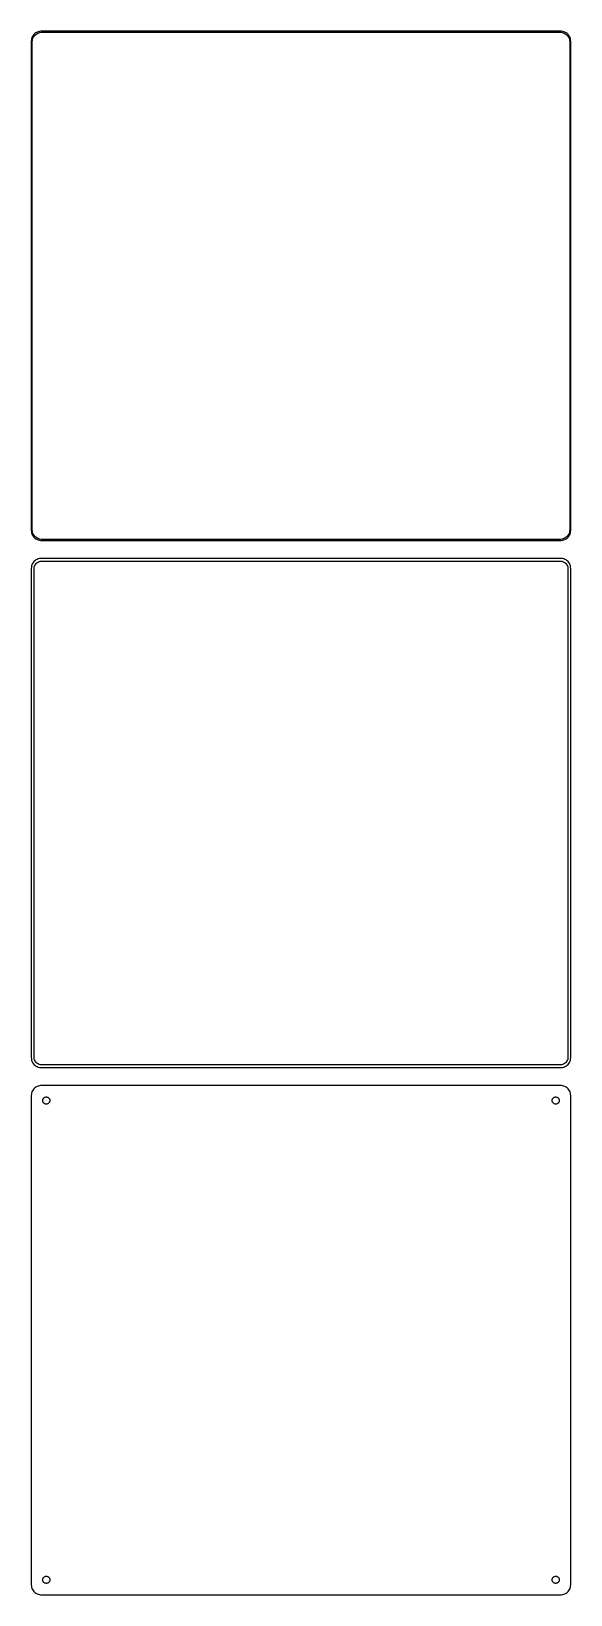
# Model space of a CAD drawing. Header units: metres. Extents: x -135 to 135, y 401 to 1183.
import ezdxf

# ---------------------------------------------------------------- set-up
doc = ezdxf.new("R2010")
doc.units = ezdxf.units.M

msp = doc.modelspace()

# ---------------------------------------------------------------- linework, layer by layer
for p, q in [((-133.187, 1182.35), (-133.645, 1181.92)), ((-132.679, 1182.72), (-133.187, 1182.35)), ((-132.129, 1183.02), (-132.679, 1182.72)), ((-132.295, 1182.26), (-131.772, 1182.55)), ((-131.545, 1183.26), (-132.129, 1183.02)), ((-131.772, 1182.55), (-131.218, 1182.77)), ((-130.937, 1183.41), (-131.545, 1183.26)), ((-131.218, 1182.77), (-130.64, 1182.92)), ((-130.314, 1183.49), (-130.937, 1183.41)), ((-130.64, 1182.92), (-130.048, 1182.99)), ((130.314, 1183.49), (-130.314, 1183.49)), ((-130.048, 1182.99), (130.048, 1182.99)), ((130.048, 1182.99), (130.64, 1182.92)), ((130.937, 1183.41), (130.314, 1183.49)), ((130.64, 1182.92), (131.218, 1182.77)), ((131.545, 1183.26), (130.937, 1183.41)), ((131.218, 1182.77), (131.772, 1182.55)), ((132.129, 1183.02), (131.545, 1183.26)), ((131.772, 1182.55), (132.295, 1182.26)), ((132.679, 1182.72), (132.129, 1183.02)), ((133.187, 1182.35), (132.679, 1182.72)), ((133.645, 1181.92), (133.187, 1182.35)), ((-134.961, 1179.13), (-135, 1178.5)), ((-135, 1178.5), (-135, 933.5)), ((-134.843, 1179.74), (-134.961, 1179.13)), ((-134.649, 1180.34), (-134.843, 1179.74)), ((-134.382, 1180.91), (-134.649, 1180.34)), ((-134.5, 1178.25), (-134.463, 1178.85)), ((-134.5, 933.75), (-134.5, 1178.25)), ((-134.463, 1178.85), (-134.351, 1179.43)), ((-134.045, 1181.44), (-134.382, 1180.91)), ((-134.351, 1179.43), (-134.166, 1180)), ((-134.166, 1180), (-133.912, 1180.54)), ((-133.645, 1181.92), (-134.045, 1181.44)), ((-133.912, 1180.54), (-133.593, 1181.04)), ((-133.593, 1181.04), (-133.213, 1181.5)), ((-133.213, 1181.5), (-132.778, 1181.91)), ((-132.778, 1181.91), (-132.295, 1182.26)), ((132.295, 1182.26), (132.778, 1181.91)), ((132.778, 1181.91), (133.213, 1181.5)), ((133.213, 1181.5), (133.593, 1181.04)), ((133.593, 1181.04), (133.912, 1180.54)), ((134.045, 1181.44), (133.645, 1181.92)), ((133.912, 1180.54), (134.166, 1180)), ((134.382, 1180.91), (134.045, 1181.44)), ((134.166, 1180), (134.351, 1179.43)), ((134.351, 1179.43), (134.463, 1178.85)), ((134.649, 1180.34), (134.382, 1180.91)), ((134.463, 1178.85), (134.5, 1178.25)), ((134.5, 1178.25), (134.5, 933.75)), ((134.843, 1179.74), (134.649, 1180.34)), ((134.961, 1179.13), (134.843, 1179.74)), ((135, 1178.5), (134.961, 1179.13)), ((135, 933.5), (135, 1178.5)), ((-135, 933.5), (-134.961, 932.873)), ((-134.961, 932.873), (-134.843, 932.257)), ((-134.843, 932.257), (-134.649, 931.659)), ((-134.463, 933.155), (-134.5, 933.75)), ((-134.351, 932.569), (-134.463, 933.155)), ((-134.166, 932.001), (-134.351, 932.569)), ((-133.912, 931.462), (-134.166, 932.001)), ((134.166, 932.001), (133.912, 931.462)), ((134.351, 932.569), (134.166, 932.001)), ((134.463, 933.155), (134.351, 932.569)), ((134.5, 933.75), (134.463, 933.155)), ((134.649, 931.659), (134.843, 932.257)), ((134.843, 932.257), (134.961, 932.873)), ((134.961, 932.873), (135, 933.5)), ((-134.649, 931.659), (-134.382, 931.091)), ((-134.382, 931.091), (-134.045, 930.561)), ((-134.045, 930.561), (-133.645, 930.077)), ((-133.593, 930.958), (-133.912, 931.462)), ((-133.645, 930.077), (-133.187, 929.647)), ((-133.213, 930.498), (-133.593, 930.958)), ((-132.778, 930.09), (-133.213, 930.498)), ((-133.187, 929.647), (-132.679, 929.278)), ((-132.295, 929.739), (-132.778, 930.09)), ((-132.679, 929.278), (-132.129, 928.976)), ((-131.772, 929.452), (-132.295, 929.739)), ((-132.129, 928.976), (-131.545, 928.745)), ((-131.218, 929.232), (-131.772, 929.452)), ((-131.545, 928.745), (-130.937, 928.589)), ((-130.64, 929.084), (-131.218, 929.232)), ((-130.937, 928.589), (-130.314, 928.51)), ((-130.048, 929.009), (-130.64, 929.084)), ((-130.314, 928.51), (130.314, 928.51)), ((130.048, 929.009), (-130.048, 929.009)), ((130.64, 929.084), (130.048, 929.009)), ((130.314, 928.51), (130.937, 928.589)), ((131.218, 929.232), (130.64, 929.084)), ((130.937, 928.589), (131.545, 928.745)), ((131.772, 929.452), (131.218, 929.232)), ((131.545, 928.745), (132.129, 928.976)), ((132.295, 929.739), (131.772, 929.452)), ((132.129, 928.976), (132.679, 929.278)), ((132.778, 930.09), (132.295, 929.739)), ((132.679, 929.278), (133.187, 929.647)), ((133.213, 930.498), (132.778, 930.09)), ((133.187, 929.647), (133.645, 930.077)), ((133.593, 930.958), (133.213, 930.498)), ((133.912, 931.462), (133.593, 930.958)), ((133.645, 930.077), (134.045, 930.561)), ((134.045, 930.561), (134.382, 931.091)), ((134.382, 931.091), (134.649, 931.659)), ((-134.649, 916.341), (-134.843, 915.743)), ((-134.382, 916.909), (-134.649, 916.341)), ((-134.045, 917.439), (-134.382, 916.909)), ((-133.645, 917.923), (-134.045, 917.439)), ((-133.187, 918.353), (-133.645, 917.923)), ((-133.348, 915.674), (-133.141, 916.114)), ((-132.679, 918.722), (-133.187, 918.353)), ((-133.141, 916.114), (-132.88, 916.524)), ((-132.88, 916.524), (-132.571, 916.899)), ((-132.129, 919.024), (-132.679, 918.722)), ((-132.571, 916.899), (-132.216, 917.231)), ((-132.216, 917.231), (-131.823, 917.517)), ((-131.545, 919.255), (-132.129, 919.024)), ((-131.823, 917.517), (-131.398, 917.751)), ((-130.937, 919.411), (-131.545, 919.255)), ((-131.398, 917.751), (-130.946, 917.93)), ((-130.946, 917.93), (-130.475, 918.051)), ((-130.314, 919.49), (-130.937, 919.411)), ((-130.475, 918.051), (-129.993, 918.112)), ((130.314, 919.49), (-130.314, 919.49)), ((-129.993, 918.112), (129.993, 918.112)), ((129.993, 918.112), (130.475, 918.051)), ((130.937, 919.411), (130.314, 919.49)), ((130.475, 918.051), (130.946, 917.93)), ((131.545, 919.255), (130.937, 919.411)), ((130.946, 917.93), (131.398, 917.751)), ((131.398, 917.751), (131.823, 917.517)), ((132.129, 919.024), (131.545, 919.255)), ((131.823, 917.517), (132.216, 917.231)), ((132.679, 918.722), (132.129, 919.024)), ((132.216, 917.231), (132.571, 916.899)), ((132.571, 916.899), (132.88, 916.524)), ((133.187, 918.353), (132.679, 918.722)), ((132.88, 916.524), (133.141, 916.114)), ((133.141, 916.114), (133.348, 915.674)), ((133.645, 917.923), (133.187, 918.353)), ((134.045, 917.439), (133.645, 917.923)), ((134.382, 916.909), (134.045, 917.439)), ((134.649, 916.341), (134.382, 916.909)), ((134.843, 915.743), (134.649, 916.341)), ((-134.961, 915.127), (-135, 914.5)), ((-135, 914.5), (-135, 669.5)), ((-134.843, 915.743), (-134.961, 915.127)), ((-133.619, 914.25), (-133.589, 914.735)), ((-133.619, 669.75), (-133.619, 914.25)), ((-133.589, 914.735), (-133.498, 915.212)), ((-133.498, 915.212), (-133.348, 915.674)), ((133.348, 915.674), (133.498, 915.212)), ((133.498, 915.212), (133.589, 914.735)), ((133.589, 914.735), (133.619, 914.25)), ((133.619, 914.25), (133.619, 669.75)), ((134.961, 915.127), (134.843, 915.743)), ((135, 914.5), (134.961, 915.127)), ((135, 669.5), (135, 914.5)), ((-135, 669.5), (-134.961, 668.873)), ((-134.961, 668.873), (-134.843, 668.257)), ((-134.843, 668.257), (-134.649, 667.659)), ((-134.649, 667.659), (-134.382, 667.091)), ((-134.382, 667.091), (-134.045, 666.561)), ((-134.045, 666.561), (-133.645, 666.077)), ((-133.645, 666.077), (-133.187, 665.647)), ((-133.589, 669.265), (-133.619, 669.75)), ((-133.498, 668.788), (-133.589, 669.265)), ((-133.348, 668.326), (-133.498, 668.788)), ((-133.141, 667.886), (-133.348, 668.326)), ((-133.187, 665.647), (-132.679, 665.278)), ((-132.88, 667.476), (-133.141, 667.886)), ((-132.571, 667.101), (-132.88, 667.476)), ((-132.216, 666.769), (-132.571, 667.101)), ((-131.823, 666.483), (-132.216, 666.769)), ((-131.398, 666.249), (-131.823, 666.483)), ((-130.946, 666.07), (-131.398, 666.249)), ((-130.475, 665.949), (-130.946, 666.07)), ((-129.993, 665.888), (-130.475, 665.949)), ((129.993, 665.888), (-129.993, 665.888)), ((130.475, 665.949), (129.993, 665.888)), ((130.946, 666.07), (130.475, 665.949)), ((131.398, 666.249), (130.946, 666.07)), ((131.823, 666.483), (131.398, 666.249)), ((132.216, 666.769), (131.823, 666.483)), ((132.571, 667.101), (132.216, 666.769)), ((132.88, 667.476), (132.571, 667.101)), ((132.679, 665.278), (133.187, 665.647)), ((133.141, 667.886), (132.88, 667.476)), ((133.348, 668.326), (133.141, 667.886)), ((133.187, 665.647), (133.645, 666.077)), ((133.498, 668.788), (133.348, 668.326)), ((133.589, 669.265), (133.498, 668.788)), ((133.619, 669.75), (133.589, 669.265)), ((133.645, 666.077), (134.045, 666.561)), ((134.045, 666.561), (134.382, 667.091)), ((134.382, 667.091), (134.649, 667.659)), ((134.649, 667.659), (134.843, 668.257)), ((134.843, 668.257), (134.961, 668.873)), ((134.961, 668.873), (135, 669.5)), ((-132.679, 665.278), (-132.129, 664.976)), ((-132.129, 664.976), (-131.545, 664.745)), ((-131.545, 664.745), (-130.937, 664.589)), ((-130.937, 664.589), (-130.314, 664.51)), ((-130.314, 664.51), (130.314, 664.51)), ((130.314, 664.51), (130.937, 664.589)), ((130.937, 664.589), (131.545, 664.745)), ((131.545, 664.745), (132.129, 664.976)), ((132.129, 664.976), (132.679, 665.278)), ((-134.961, 651.127), (-135, 650.5)), ((-135, 650.5), (-135, 405.5)), ((-134.843, 651.743), (-134.961, 651.127)), ((-134.649, 652.341), (-134.843, 651.743)), ((-134.382, 652.909), (-134.649, 652.341)), ((-134.045, 653.439), (-134.382, 652.909)), ((-133.645, 653.923), (-134.045, 653.439)), ((-133.187, 654.353), (-133.645, 653.923)), ((-132.679, 654.722), (-133.187, 654.353)), ((-132.129, 655.024), (-132.679, 654.722)), ((-131.545, 655.255), (-132.129, 655.024)), ((-130.937, 655.411), (-131.545, 655.255)), ((-130.314, 655.49), (-130.937, 655.411)), ((130.314, 655.49), (-130.314, 655.49)), ((130.937, 655.411), (130.314, 655.49)), ((131.545, 655.255), (130.937, 655.411)), ((132.129, 655.024), (131.545, 655.255)), ((132.679, 654.722), (132.129, 655.024)), ((133.187, 654.353), (132.679, 654.722)), ((133.645, 653.923), (133.187, 654.353)), ((134.045, 653.439), (133.645, 653.923)), ((134.382, 652.909), (134.045, 653.439)), ((134.649, 652.341), (134.382, 652.909)), ((134.843, 651.743), (134.649, 652.341)), ((134.961, 651.127), (134.843, 651.743)), ((135, 650.5), (134.961, 651.127)), ((135, 405.5), (135, 650.5)), ((-129.3, 648), (-129.286, 648.226)), ((-129.286, 647.774), (-129.3, 648)), ((-129.286, 648.226), (-129.243, 648.448)), ((-129.243, 647.552), (-129.286, 647.774)), ((-129.243, 648.448), (-129.174, 648.663)), ((-129.174, 647.337), (-129.243, 647.552)), ((-129.174, 648.663), (-129.077, 648.867)), ((-129.077, 647.133), (-129.174, 647.337)), ((-129.077, 648.867), (-128.956, 649.058)), ((-128.956, 646.942), (-129.077, 647.133)), ((-128.956, 649.058), (-128.812, 649.232)), ((-128.812, 646.768), (-128.956, 646.942)), ((-128.812, 649.232), (-128.647, 649.387)), ((-128.647, 646.613), (-128.812, 646.768)), ((-128.647, 649.387), (-128.464, 649.52)), ((-128.464, 646.48), (-128.647, 646.613)), ((-128.464, 649.52), (-128.266, 649.629)), ((-128.266, 646.371), (-128.464, 646.48)), ((-128.266, 649.629), (-128.056, 649.712)), ((-128.056, 646.288), (-128.266, 646.371)), ((-128.056, 649.712), (-127.837, 649.768)), ((-127.837, 646.232), (-128.056, 646.288)), ((-127.837, 649.768), (-127.613, 649.796)), ((-127.613, 646.204), (-127.837, 646.232)), ((-127.613, 649.796), (-127.387, 649.796)), ((-127.387, 646.204), (-127.613, 646.204)), ((-127.387, 649.796), (-127.163, 649.768)), ((-127.163, 646.232), (-127.387, 646.204)), ((-127.163, 649.768), (-126.944, 649.712)), ((-126.944, 646.288), (-127.163, 646.232)), ((-126.944, 649.712), (-126.734, 649.629)), ((-126.734, 646.371), (-126.944, 646.288)), ((-126.734, 649.629), (-126.536, 649.52)), ((-126.536, 646.48), (-126.734, 646.371)), ((-126.536, 649.52), (-126.353, 649.387)), ((-126.353, 646.613), (-126.536, 646.48)), ((-126.353, 649.387), (-126.188, 649.232)), ((-126.188, 646.768), (-126.353, 646.613)), ((-126.188, 649.232), (-126.044, 649.058)), ((-126.044, 646.942), (-126.188, 646.768)), ((-126.044, 649.058), (-125.923, 648.867)), ((-125.923, 647.133), (-126.044, 646.942)), ((-125.923, 648.867), (-125.826, 648.663)), ((-125.826, 647.337), (-125.923, 647.133)), ((-125.826, 648.663), (-125.757, 648.448)), ((-125.757, 647.552), (-125.826, 647.337)), ((-125.757, 648.448), (-125.714, 648.226)), ((-125.714, 647.774), (-125.757, 647.552)), ((-125.714, 648.226), (-125.7, 648)), ((-125.7, 648), (-125.714, 647.774)), ((125.7, 648), (125.714, 648.226)), ((125.714, 647.774), (125.7, 648)), ((125.714, 648.226), (125.757, 648.448)), ((125.757, 647.552), (125.714, 647.774)), ((125.757, 648.448), (125.826, 648.663)), ((125.826, 647.337), (125.757, 647.552)), ((125.826, 648.663), (125.923, 648.867)), ((125.923, 647.133), (125.826, 647.337)), ((125.923, 648.867), (126.044, 649.058)), ((126.044, 646.942), (125.923, 647.133)), ((126.044, 649.058), (126.188, 649.232)), ((126.188, 646.768), (126.044, 646.942)), ((126.188, 649.232), (126.353, 649.387)), ((126.353, 646.613), (126.188, 646.768)), ((126.353, 649.387), (126.536, 649.52)), ((126.536, 646.48), (126.353, 646.613)), ((126.536, 649.52), (126.734, 649.629)), ((126.734, 646.371), (126.536, 646.48)), ((126.734, 649.629), (126.944, 649.712)), ((126.944, 646.288), (126.734, 646.371)), ((126.944, 649.712), (127.163, 649.768)), ((127.163, 646.232), (126.944, 646.288)), ((127.163, 649.768), (127.387, 649.796)), ((127.387, 646.204), (127.163, 646.232)), ((127.387, 649.796), (127.613, 649.796)), ((127.613, 646.204), (127.387, 646.204)), ((127.613, 649.796), (127.837, 649.768)), ((127.837, 646.232), (127.613, 646.204)), ((127.837, 649.768), (128.056, 649.712)), ((128.056, 646.288), (127.837, 646.232)), ((128.056, 649.712), (128.266, 649.629)), ((128.266, 646.371), (128.056, 646.288)), ((128.266, 649.629), (128.464, 649.52)), ((128.464, 646.48), (128.266, 646.371)), ((128.464, 649.52), (128.647, 649.387)), ((128.647, 646.613), (128.464, 646.48)), ((128.647, 649.387), (128.812, 649.232)), ((128.812, 646.768), (128.647, 646.613)), ((128.812, 649.232), (128.956, 649.058)), ((128.956, 646.942), (128.812, 646.768)), ((128.956, 649.058), (129.077, 648.867)), ((129.077, 647.133), (128.956, 646.942)), ((129.077, 648.867), (129.174, 648.663)), ((129.174, 647.337), (129.077, 647.133)), ((129.174, 648.663), (129.243, 648.448)), ((129.243, 647.552), (129.174, 647.337)), ((129.243, 648.448), (129.286, 648.226)), ((129.286, 647.774), (129.243, 647.552)), ((129.286, 648.226), (129.3, 648)), ((129.3, 648), (129.286, 647.774)), ((-129.3, 408), (-129.286, 408.226)), ((-129.286, 407.774), (-129.3, 408)), ((-129.286, 408.226), (-129.243, 408.448)), ((-129.243, 407.552), (-129.286, 407.774)), ((-129.243, 408.448), (-129.174, 408.663)), ((-129.174, 407.337), (-129.243, 407.552)), ((-129.174, 408.663), (-129.077, 408.867)), ((-129.077, 407.133), (-129.174, 407.337)), ((-129.077, 408.867), (-128.956, 409.058)), ((-128.956, 409.058), (-128.812, 409.232)), ((-128.812, 409.232), (-128.647, 409.387)), ((-128.647, 409.387), (-128.464, 409.52)), ((-128.464, 409.52), (-128.266, 409.629)), ((-128.266, 409.629), (-128.056, 409.712)), ((-128.056, 409.712), (-127.837, 409.768)), ((-127.837, 409.768), (-127.613, 409.796)), ((-127.613, 409.796), (-127.387, 409.796)), ((-127.387, 409.796), (-127.163, 409.768)), ((-127.163, 409.768), (-126.944, 409.712)), ((-126.944, 409.712), (-126.734, 409.629)), ((-126.734, 409.629), (-126.536, 409.52)), ((-126.536, 409.52), (-126.353, 409.387)), ((-126.353, 409.387), (-126.188, 409.232)), ((-126.188, 409.232), (-126.044, 409.058)), ((-126.044, 409.058), (-125.923, 408.867)), ((-125.923, 408.867), (-125.826, 408.663)), ((-125.826, 407.337), (-125.923, 407.133)), ((-125.826, 408.663), (-125.757, 408.448)), ((-125.757, 407.552), (-125.826, 407.337)), ((-125.757, 408.448), (-125.714, 408.226)), ((-125.714, 407.774), (-125.757, 407.552)), ((-125.714, 408.226), (-125.7, 408)), ((-125.7, 408), (-125.714, 407.774)), ((125.7, 408), (125.714, 408.226)), ((125.714, 407.774), (125.7, 408)), ((125.714, 408.226), (125.757, 408.448)), ((125.757, 407.552), (125.714, 407.774)), ((125.757, 408.448), (125.826, 408.663)), ((125.826, 407.337), (125.757, 407.552)), ((125.826, 408.663), (125.923, 408.867)), ((125.923, 407.133), (125.826, 407.337)), ((125.923, 408.867), (126.044, 409.058)), ((126.044, 409.058), (126.188, 409.232)), ((126.188, 409.232), (126.353, 409.387)), ((126.353, 409.387), (126.536, 409.52)), ((126.536, 409.52), (126.734, 409.629)), ((126.734, 409.629), (126.944, 409.712)), ((126.944, 409.712), (127.163, 409.768)), ((127.163, 409.768), (127.387, 409.796)), ((127.387, 409.796), (127.613, 409.796)), ((127.613, 409.796), (127.837, 409.768)), ((127.837, 409.768), (128.056, 409.712)), ((128.056, 409.712), (128.266, 409.629)), ((128.266, 409.629), (128.464, 409.52)), ((128.464, 409.52), (128.647, 409.387)), ((128.647, 409.387), (128.812, 409.232)), ((128.812, 409.232), (128.956, 409.058)), ((128.956, 409.058), (129.077, 408.867)), ((129.077, 408.867), (129.174, 408.663)), ((129.174, 407.337), (129.077, 407.133)), ((129.174, 408.663), (129.243, 408.448)), ((129.243, 407.552), (129.174, 407.337)), ((129.243, 408.448), (129.286, 408.226)), ((129.286, 407.774), (129.243, 407.552)), ((129.286, 408.226), (129.3, 408)), ((129.3, 408), (129.286, 407.774)), ((-135, 405.5), (-134.961, 404.873)), ((-134.961, 404.873), (-134.843, 404.257)), ((-134.843, 404.257), (-134.649, 403.659)), ((-134.649, 403.659), (-134.382, 403.091)), ((-134.382, 403.091), (-134.045, 402.561)), ((-134.045, 402.561), (-133.645, 402.077)), ((-133.645, 402.077), (-133.187, 401.647)), ((-133.187, 401.647), (-132.679, 401.278)), ((-132.679, 401.278), (-132.129, 400.976)), ((-132.129, 400.976), (-131.545, 400.745)), ((-131.545, 400.745), (-130.937, 400.589)), ((-130.937, 400.589), (-130.314, 400.51)), ((-130.314, 400.51), (130.314, 400.51)), ((-128.956, 406.942), (-129.077, 407.133)), ((-128.812, 406.768), (-128.956, 406.942)), ((-128.647, 406.613), (-128.812, 406.768)), ((-128.464, 406.48), (-128.647, 406.613)), ((-128.266, 406.371), (-128.464, 406.48)), ((-128.056, 406.288), (-128.266, 406.371)), ((-127.837, 406.232), (-128.056, 406.288)), ((-127.613, 406.204), (-127.837, 406.232)), ((-127.387, 406.204), (-127.613, 406.204)), ((-127.163, 406.232), (-127.387, 406.204)), ((-126.944, 406.288), (-127.163, 406.232)), ((-126.734, 406.371), (-126.944, 406.288)), ((-126.536, 406.48), (-126.734, 406.371)), ((-126.353, 406.613), (-126.536, 406.48)), ((-126.188, 406.768), (-126.353, 406.613)), ((-126.044, 406.942), (-126.188, 406.768)), ((-125.923, 407.133), (-126.044, 406.942)), ((126.044, 406.942), (125.923, 407.133)), ((126.188, 406.768), (126.044, 406.942)), ((126.353, 406.613), (126.188, 406.768)), ((126.536, 406.48), (126.353, 406.613)), ((126.734, 406.371), (126.536, 406.48)), ((126.944, 406.288), (126.734, 406.371)), ((127.163, 406.232), (126.944, 406.288)), ((127.387, 406.204), (127.163, 406.232)), ((127.613, 406.204), (127.387, 406.204)), ((127.837, 406.232), (127.613, 406.204)), ((128.056, 406.288), (127.837, 406.232)), ((128.266, 406.371), (128.056, 406.288)), ((128.464, 406.48), (128.266, 406.371)), ((128.647, 406.613), (128.464, 406.48)), ((128.812, 406.768), (128.647, 406.613)), ((128.956, 406.942), (128.812, 406.768)), ((129.077, 407.133), (128.956, 406.942)), ((130.314, 400.51), (130.937, 400.589)), ((130.937, 400.589), (131.545, 400.745)), ((131.545, 400.745), (132.129, 400.976)), ((132.129, 400.976), (132.679, 401.278)), ((132.679, 401.278), (133.187, 401.647)), ((133.187, 401.647), (133.645, 402.077)), ((133.645, 402.077), (134.045, 402.561)), ((134.045, 402.561), (134.382, 403.091)), ((134.382, 403.091), (134.649, 403.659)), ((134.649, 403.659), (134.843, 404.257)), ((134.843, 404.257), (134.961, 404.873)), ((134.961, 404.873), (135, 405.5))]:
    msp.add_line(p, q)

doc.saveas('drawing.dxf')
